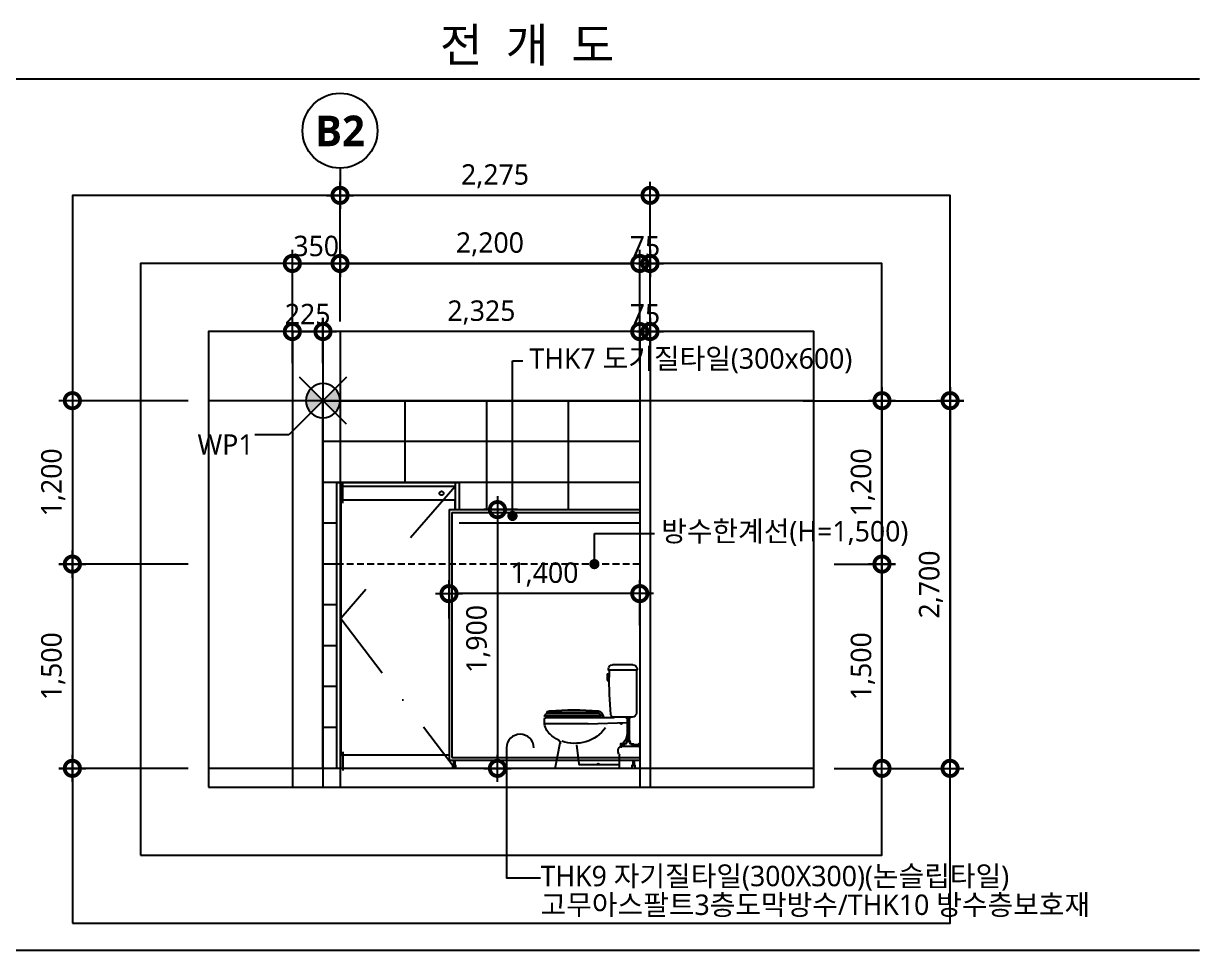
# Model space of a CAD drawing. Header units: millimetres. Extents: x 2213 to 82676, y 1050 to 28650.
# Drawn here: x 70094 to 78725, y 21750 to 28557 of the extents above; entities that cross this region are included whole.
import ezdxf
from ezdxf import colors
from ezdxf.entities.mleader import LeaderData, LeaderLine
from ezdxf.enums import TextEntityAlignment as Align
from ezdxf.math import Vec2, Vec3

# ---------------------------------------------------------------- set-up
doc = ezdxf.new("R2010")
doc.units = ezdxf.units.MM
doc.header["$LTSCALE"] = 200
doc.header["$PDMODE"] = 3
for name, pattern in [('CEN', [62, 60, -1, 0, -1]), ('DASHDOT', [1, 0.5, -0.25, 0, -0.25]), ('HIDDEN', [0.375, 0.25, -0.125])]:
    doc.linetypes.add(name, pattern=pattern)
doc.layers.get('Defpoints').update_dxf_attribs({"color": 137})
for name, color, linetype in [('01-CEN', 1, 'CEN'), ('01HAT', 8, 'Continuous'), ('01TEX', 3, 'Continuous'), ('01TOILET', 6, 'Continuous'), ('1', 1, 'Continuous'), ('2', 2, 'Continuous'), ('3', 3, 'Continuous'), ('4ELE', 4, 'Continuous'), ('5', 5, 'Continuous'), ('6fin', 6, 'Continuous'), ('7ELE', 7, 'Continuous'), ('CTR', 1, 'Continuous'), ('DIM', 7, 'Continuous'), ('SYM', 6, 'Continuous'), ('SYM-BUB', 3, 'Continuous'), ('SYM-LEAD', 6, 'Continuous'), ('TEXT', 3, 'Continuous'), ('방수한계선', 4, 'HIDDEN')]:
    doc.layers.add(name, color=color, linetype=linetype)
doc.layers.add('02Waste', color=171, linetype='Continuous', plot=False)
doc.styles.add('HY-M', font='malgun.ttf')
doc.styles.get("Standard").update_dxf_attribs({"font": 'malgun.ttf'})
doc.styles.add('맑은고딕', font='malgun.ttf')
doc.styles.add('맑은고딕B', font='malgunbd.ttf')
doc.styles.add('스타일1', font='malgun.ttf')
doc.linetypes.add('WIREMESH2', pattern='A,5,-0.25,["X",Standard,S=1,R=0,X=-0.32,Y=-0.5],-0.25', length=5.5)
doc.dimstyles.new('CJA-50', dxfattribs={"dimscale": 50, "dimtxt": 3, "dimasz": 1, "dimexe": 2, "dimexo": 3, "dimgap": 1, "dimtad": 1, "dimdec": 0, "dimzin": 1, "dimdsep": 46, "dimlunit": 6, "dimtxsty": '스타일1', "dimblk": 'GAUN-DOT', "dimcen": -2, "dimdle": 2, "dimclrd": 256, "dimclre": 256, "dimclrt": 3, "dimadec": 0, "dimazin": 0, "dimtfac": 1, "dimtdec": 0, "dimtix": 1, "dimtmove": 2, "dimatfit": 3, "dimldrblk": 'DOTSMALL', "dimfxl": 1, "dimtolj": 1, "dimtzin": 1, "dimarcsym": 0})

# ---------------------------------------------------------------- blocks, each defined once
blk = doc.blocks.new('GAUN-DOT')
at = {"linetype": 'ByBlock'}
for p, q in [((0, -2), (0, 2)), ((2, 0), (-2, 0))]:
    blk.add_line(p, q, dxfattribs=at)
at = {"const_width": 2.25}
blk.add_lwpolyline([(0, 0.28125, 1), (0, -0.28125, 1)], format="xyb", close=True, dxfattribs=at)
blk = doc.blocks.new('*D58')
at = {"layer": 'Defpoints', "color": 0, "transparency": 16777216}
for p in [(72417.3, 27295), (72417.3, 26219), (74692.3, 26219)]:
    blk.add_point(p, dxfattribs=at)
at = {"layer": 'DIM', "lineweight": -2, "transparency": 16777216}
for p, q in [((72417.3, 26369), (72417.3, 27395)), ((74692.3, 26369), (74692.3, 27395)), ((74642.3, 27295), (72467.3, 27295))]:
    blk.add_line(p, q, dxfattribs=at)
at = {"layer": 'DIM', "lineweight": -2, "transparency": 16777216, "xscale": 50, "yscale": 50, "zscale": 50, "rotation": 180}
blk.add_blockref('GAUN-DOT', (72417.3, 27295), dxfattribs=at)
at = {"layer": 'DIM', "lineweight": -2, "transparency": 16777216, "xscale": 50, "yscale": 50, "zscale": 50}
blk.add_blockref('GAUN-DOT', (74692.3, 27295), dxfattribs=at)
at = {"layer": 'DIM', "color": 3, "transparency": 16777216, "insert": (73554.8, 27435), "char_height": 150, "attachment_point": 5, "style": '맑은고딕'}
blk.add_mtext('\\A1;2,275', dxfattribs=at)
blk = doc.blocks.new('_DotSmall')
at = {"layer": 'DIM'}
h = blk.add_hatch(color=256, dxfattribs=at)
edge = h.paths.add_edge_path()
edge.add_arc((0, 0), 0.2, 0, 360)
at = {"layer": 'DIM', "linetype": 'ByBlock'}
blk.add_circle((0, 0), 0.2, dxfattribs=at)
blk = doc.blocks.new('*D59')
at = {"layer": 'Defpoints', "color": 0, "transparency": 16777216}
for p in [(72417.3, 26795), (72067.3, 26219), (72417.3, 26219)]:
    blk.add_point(p, dxfattribs=at)
at = {"layer": 'DIM', "lineweight": -2, "transparency": 16777216}
for p, q in [((72067.3, 26369), (72067.3, 26895)), ((72417.3, 26369), (72417.3, 26895)), ((72017.3, 26795), (71967.3, 26795)), ((72067.3, 26795), (72417.3, 26795)), ((72467.3, 26795), (72517.3, 26795))]:
    blk.add_line(p, q, dxfattribs=at)
at = {"layer": 'DIM', "lineweight": -2, "transparency": 16777216, "xscale": 50, "yscale": 50, "zscale": 50}
blk.add_blockref('GAUN-DOT', (72067.3, 26795), dxfattribs=at)
at = {"layer": 'DIM', "lineweight": -2, "transparency": 16777216, "xscale": 50, "yscale": 50, "zscale": 50, "rotation": 180}
blk.add_blockref('GAUN-DOT', (72417.3, 26795), dxfattribs=at)
at = {"layer": 'DIM', "color": 3, "transparency": 16777216, "insert": (72242.3, 26922.5), "char_height": 150, "attachment_point": 5, "style": '맑은고딕'}
blk.add_mtext('\\A1;350', dxfattribs=at)
blk = doc.blocks.new('*D60')
at = {"layer": 'Defpoints', "color": 0, "transparency": 16777216}
for p in [(74617.3, 26795), (72417.3, 26219), (74617.3, 26219)]:
    blk.add_point(p, dxfattribs=at)
at = {"layer": 'DIM', "lineweight": -2, "transparency": 16777216}
for p, q in [((72417.3, 26369), (72417.3, 26895)), ((74617.3, 26369), (74617.3, 26895)), ((72467.3, 26795), (74567.3, 26795))]:
    blk.add_line(p, q, dxfattribs=at)
at = {"layer": 'DIM', "lineweight": -2, "transparency": 16777216, "xscale": 50, "yscale": 50, "zscale": 50, "rotation": 180}
blk.add_blockref('GAUN-DOT', (72417.3, 26795), dxfattribs=at)
at = {"layer": 'DIM', "lineweight": -2, "transparency": 16777216, "xscale": 50, "yscale": 50, "zscale": 50}
blk.add_blockref('GAUN-DOT', (74617.3, 26795), dxfattribs=at)
at = {"layer": 'DIM', "color": 3, "transparency": 16777216, "insert": (73517.3, 26935), "char_height": 150, "attachment_point": 5, "style": '맑은고딕'}
blk.add_mtext('\\A1;2,200', dxfattribs=at)
blk = doc.blocks.new('*D61')
at = {"layer": 'Defpoints', "color": 0, "transparency": 16777216}
for p in [(75665.3, 25787.4), (75894.8, 23087.4), (76894.8, 23087.4)]:
    blk.add_point(p, dxfattribs=at)
at = {"layer": 'DIM', "lineweight": -2, "transparency": 16777216}
for p, q in [((75815.3, 25787.4), (76994.8, 25787.4)), ((76894.8, 25737.4), (76894.8, 23137.4)), ((76044.8, 23087.4), (76994.8, 23087.4))]:
    blk.add_line(p, q, dxfattribs=at)
at = {"layer": 'DIM', "lineweight": -2, "transparency": 16777216, "xscale": 50, "yscale": 50, "zscale": 50}
for p, rotation in [((76894.8, 25787.4), 90), ((76894.8, 23087.4), 270)]:
    blk.add_blockref('GAUN-DOT', p, dxfattribs=dict(at, rotation=rotation))
at = {"layer": 'DIM', "color": 3, "transparency": 16777216, "insert": (76754.7, 24437.4), "char_height": 150, "attachment_point": 5, "rotation": 90, "style": '맑은고딕'}
blk.add_mtext('\\A1;2,700', dxfattribs=at)
blk = doc.blocks.new('*D62')
at = {"layer": 'Defpoints', "color": 0, "transparency": 16777216}
for p in [(75753.4, 25787.4), (75894.8, 24587.4), (76394.8, 24587.4)]:
    blk.add_point(p, dxfattribs=at)
at = {"layer": 'DIM', "lineweight": -2, "transparency": 16777216}
for p, q in [((75903.4, 25787.4), (76494.8, 25787.4)), ((76394.8, 25737.4), (76394.8, 24637.4)), ((76044.8, 24587.4), (76494.8, 24587.4))]:
    blk.add_line(p, q, dxfattribs=at)
at = {"layer": 'DIM', "lineweight": -2, "transparency": 16777216, "xscale": 50, "yscale": 50, "zscale": 50}
for p, rotation in [((76394.8, 25787.4), 90), ((76394.8, 24587.4), 270)]:
    blk.add_blockref('GAUN-DOT', p, dxfattribs=dict(at, rotation=rotation))
at = {"layer": 'DIM', "color": 3, "transparency": 16777216, "insert": (76254.3, 25187.4), "char_height": 150, "attachment_point": 5, "rotation": 90, "style": '맑은고딕'}
blk.add_mtext('\\A1;1,200', dxfattribs=at)
blk = doc.blocks.new('*D63')
at = {"layer": 'Defpoints', "color": 0, "transparency": 16777216}
for p in [(75894.8, 24587.4), (75894.8, 23087.4), (76394.8, 23087.4)]:
    blk.add_point(p, dxfattribs=at)
at = {"layer": 'DIM', "lineweight": -2, "transparency": 16777216}
for p, q in [((76044.8, 24587.4), (76494.8, 24587.4)), ((76394.8, 24537.4), (76394.8, 23137.4)), ((76044.8, 23087.4), (76494.8, 23087.4))]:
    blk.add_line(p, q, dxfattribs=at)
at = {"layer": 'DIM', "lineweight": -2, "transparency": 16777216, "xscale": 50, "yscale": 50, "zscale": 50}
for p, rotation in [((76394.8, 24587.4), 90), ((76394.8, 23087.4), 270)]:
    blk.add_blockref('GAUN-DOT', p, dxfattribs=dict(at, rotation=rotation))
at = {"layer": 'DIM', "color": 3, "transparency": 16777216, "insert": (76254.3, 23837.4), "char_height": 150, "attachment_point": 5, "rotation": 90, "style": '맑은고딕'}
blk.add_mtext('\\A1;1,500', dxfattribs=at)
blk = doc.blocks.new('*D64')
at = {"layer": 'Defpoints', "color": 0, "transparency": 16777216}
for p in [(71452.9, 25787.4), (70452.9, 24587.4), (71452.9, 24587.4)]:
    blk.add_point(p, dxfattribs=at)
at = {"layer": 'DIM', "lineweight": -2, "transparency": 16777216}
for p, q in [((71302.9, 25787.4), (70352.9, 25787.4)), ((70452.9, 25737.4), (70452.9, 24637.4)), ((71302.9, 24587.4), (70352.9, 24587.4))]:
    blk.add_line(p, q, dxfattribs=at)
at = {"layer": 'DIM', "lineweight": -2, "transparency": 16777216, "xscale": 50, "yscale": 50, "zscale": 50}
for p, rotation in [((70452.9, 25787.4), 90), ((70452.9, 24587.4), 270)]:
    blk.add_blockref('GAUN-DOT', p, dxfattribs=dict(at, rotation=rotation))
at = {"layer": 'DIM', "color": 3, "transparency": 16777216, "insert": (70312.4, 25187.4), "char_height": 150, "attachment_point": 5, "rotation": 90, "style": '맑은고딕'}
blk.add_mtext('\\A1;1,200', dxfattribs=at)
blk = doc.blocks.new('*D65')
at = {"layer": 'Defpoints', "color": 0, "transparency": 16777216}
for p in [(71452.9, 24587.4), (70452.9, 23087.4), (71452.9, 23087.4)]:
    blk.add_point(p, dxfattribs=at)
at = {"layer": 'DIM', "lineweight": -2, "transparency": 16777216}
for p, q in [((71302.9, 24587.4), (70352.9, 24587.4)), ((70452.9, 24537.4), (70452.9, 23137.4)), ((71302.9, 23087.4), (70352.9, 23087.4))]:
    blk.add_line(p, q, dxfattribs=at)
at = {"layer": 'DIM', "lineweight": -2, "transparency": 16777216, "xscale": 50, "yscale": 50, "zscale": 50}
for p, rotation in [((70452.9, 24587.4), 90), ((70452.9, 23087.4), 270)]:
    blk.add_blockref('GAUN-DOT', p, dxfattribs=dict(at, rotation=rotation))
at = {"layer": 'DIM', "color": 3, "transparency": 16777216, "insert": (70312.4, 23837.4), "char_height": 150, "attachment_point": 5, "rotation": 90, "style": '맑은고딕'}
blk.add_mtext('\\A1;1,500', dxfattribs=at)
blk = doc.blocks.new('NEW_BUB')
at = {"layer": 'SYM-BUB', "color": 6}
blk.add_line((0, 3), (0, 0), dxfattribs=at)
blk.add_circle((0, 8.5), 5.5, dxfattribs=at)
at = {"layer": 'SYM-BUB', "color": 3, "style": '맑은고딕B'}
blk.add_attdef('X', text='', height=4.5, dxfattribs=at).set_placement((0, 8.5), align=Align.MIDDLE)
blk = doc.blocks.new('*D66')
at = {"layer": 'Defpoints', "color": 0, "transparency": 16777216}
for p in [(72292.3, 26295), (72292.3, 25912), (74617.3, 25912)]:
    blk.add_point(p, dxfattribs=at)
at = {"layer": 'DIM', "lineweight": -2, "transparency": 16777216}
for p, q in [((72292.3, 26062), (72292.3, 26395)), ((74617.3, 26062), (74617.3, 26395)), ((74567.3, 26295), (72342.3, 26295))]:
    blk.add_line(p, q, dxfattribs=at)
at = {"layer": 'DIM', "lineweight": -2, "transparency": 16777216, "xscale": 50, "yscale": 50, "zscale": 50, "rotation": 180}
blk.add_blockref('GAUN-DOT', (72292.3, 26295), dxfattribs=at)
at = {"layer": 'DIM', "lineweight": -2, "transparency": 16777216, "xscale": 50, "yscale": 50, "zscale": 50}
blk.add_blockref('GAUN-DOT', (74617.3, 26295), dxfattribs=at)
at = {"layer": 'DIM', "color": 3, "transparency": 16777216, "insert": (73454.8, 26435), "char_height": 150, "attachment_point": 5, "style": '맑은고딕'}
blk.add_mtext('\\A1;2,325', dxfattribs=at)
blk = doc.blocks.new('*D67')
at = {"layer": 'Defpoints', "color": 0, "transparency": 16777216}
for p in [(72292.3, 26295), (72067.3, 25912), (72292.3, 25912)]:
    blk.add_point(p, dxfattribs=at)
at = {"layer": 'DIM', "lineweight": -2, "transparency": 16777216}
for p, q in [((72067.3, 26062), (72067.3, 26395)), ((72292.3, 26062), (72292.3, 26395)), ((72017.3, 26295), (71967.3, 26295)), ((72067.3, 26295), (72292.3, 26295)), ((72342.3, 26295), (72392.3, 26295))]:
    blk.add_line(p, q, dxfattribs=at)
at = {"layer": 'DIM', "lineweight": -2, "transparency": 16777216, "xscale": 50, "yscale": 50, "zscale": 50}
blk.add_blockref('GAUN-DOT', (72067.3, 26295), dxfattribs=at)
at = {"layer": 'DIM', "lineweight": -2, "transparency": 16777216, "xscale": 50, "yscale": 50, "zscale": 50, "rotation": 180}
blk.add_blockref('GAUN-DOT', (72292.3, 26295), dxfattribs=at)
at = {"layer": 'DIM', "color": 3, "transparency": 16777216, "insert": (72179.8, 26422.5), "char_height": 150, "attachment_point": 5, "style": '맑은고딕'}
blk.add_mtext('\\A1;225', dxfattribs=at)
blk = doc.blocks.new('*D68')
at = {"layer": 'Defpoints', "color": 0, "transparency": 16777216}
for p in [(74692.3, 26295), (74617.3, 25912), (74692.3, 25912)]:
    blk.add_point(p, dxfattribs=at)
at = {"layer": 'DIM', "lineweight": -2, "transparency": 16777216}
for p, q in [((74617.3, 26062), (74617.3, 26395)), ((74692.3, 26062), (74692.3, 26395)), ((74567.3, 26295), (74517.3, 26295)), ((74617.3, 26295), (74692.3, 26295)), ((74742.3, 26295), (74792.3, 26295))]:
    blk.add_line(p, q, dxfattribs=at)
at = {"layer": 'DIM', "lineweight": -2, "transparency": 16777216, "xscale": 50, "yscale": 50, "zscale": 50}
blk.add_blockref('GAUN-DOT', (74617.3, 26295), dxfattribs=at)
at = {"layer": 'DIM', "lineweight": -2, "transparency": 16777216, "xscale": 50, "yscale": 50, "zscale": 50, "rotation": 180}
blk.add_blockref('GAUN-DOT', (74692.3, 26295), dxfattribs=at)
at = {"layer": 'DIM', "color": 3, "transparency": 16777216, "insert": (74654.8, 26421.2), "char_height": 150, "attachment_point": 5, "style": '맑은고딕'}
blk.add_mtext('\\A1;75', dxfattribs=at)
blk = doc.blocks.new('_DOT')
at = {"color": 0, "linetype": 'ByBlock'}
blk.add_line((-0.5, 0), (-1, 0), dxfattribs=at)
at = {"color": 0, "linetype": 'ByBlock', "const_width": 0.5}
blk.add_lwpolyline([(-0.25, 0, 1), (0.25, 0, 1)], format="xyb", close=True, dxfattribs=at)
blk = doc.blocks.new('*D57')
at = {"layer": 'Defpoints', "color": 0, "transparency": 16777216}
for p in [(74617.3, 26795), (74617.3, 26219), (74692.3, 26219)]:
    blk.add_point(p, dxfattribs=at)
at = {"layer": 'DIM', "lineweight": -2, "transparency": 16777216}
for p, q in [((74617.3, 26369), (74617.3, 26895)), ((74692.3, 26369), (74692.3, 26895)), ((74567.3, 26795), (74517.3, 26795)), ((74692.3, 26795), (74617.3, 26795)), ((74742.3, 26795), (74792.3, 26795))]:
    blk.add_line(p, q, dxfattribs=at)
at = {"layer": 'DIM', "lineweight": -2, "transparency": 16777216, "xscale": 50, "yscale": 50, "zscale": 50}
blk.add_blockref('GAUN-DOT', (74617.3, 26795), dxfattribs=at)
at = {"layer": 'DIM', "lineweight": -2, "transparency": 16777216, "xscale": 50, "yscale": 50, "zscale": 50, "rotation": 180}
blk.add_blockref('GAUN-DOT', (74692.3, 26795), dxfattribs=at)
at = {"layer": 'DIM', "color": 3, "transparency": 16777216, "insert": (74654.8, 26921.2), "char_height": 150, "attachment_point": 5, "style": '맑은고딕'}
blk.add_mtext('\\A1;75', dxfattribs=at)
blk = doc.blocks.new('WP21')
at = {"layer": 'SYM'}
h = blk.add_hatch(color=6, dxfattribs=at)
edge = h.paths.add_edge_path()
edge.add_ellipse((0, 0), major_axis=(0, 2.5), ratio=1, start_angle=405, end_angle=495)
edge.add_line((-1.77, -1.77), (0, 0))
edge.add_line((0, 0), (-1.77, 1.77))
edge = h.paths.add_edge_path()
edge.add_ellipse((0, 0), major_axis=(0, 2.5), ratio=1, start_angle=225, end_angle=315)
edge.add_line((1.77, 1.77), (0, 0))
edge.add_line((0, 0), (1.77, -1.77))
at = {"layer": 'SYM', "color": 6}
for p, q in [((-3.44, -3.44), (5, 5)), ((5, 5), (10, 5)), ((-3.44, 3.44), (3.44, -3.44))]:
    blk.add_line(p, q, dxfattribs=at)
blk.add_ellipse((0, 0), major_axis=(0, 2.5), ratio=1, start_param=5.497787, end_param=11.780972, dxfattribs=at)
at = {"layer": 'SYM', "color": 3, "linetype": 'WIREMESH2', "style": '스타일1'}
blk.add_attdef('WP', text='', height=3, dxfattribs=at).set_placement((10.55, 5), align=Align.MIDDLE_LEFT)
blk = doc.blocks.new('로우탱크-대변기(측면)')
at = {"layer": '01TOILET'}
for p, q in [((-600, 730), (-600, 723)), ((-597, 720), (-393, 720)), ((-595, 720), (-595, 406)), ((-570, 760), (-420, 760)), ((-395, 720), (-395, 670.6)), ((-380.7, 693), (-395, 693)), ((-390, 723), (-390, 730)), ((-380.7, 693), (-380.7, 646)), ((-380.7, 646), (-395.4, 646)), ((-380.7, 675.3), (-395, 675.3)), ((-380.7, 663.8), (-395, 663.8)), ((-565, 376), (-432.1, 376)), ((-548.1, 373.2), (-548.1, 376)), ((-526.8, 368.2), (-543.1, 368.2)), ((-541.6, 368.2), (-541.6, 203.8)), ((-528.4, 368.2), (-528.4, 203.8)), ((-521.8, 376), (-521.8, 373.2)), ((-430, 370), (-430, 371)), ((-430, 370), (72, 370)), ((-335.6, 382.9), (77.1, 382.9)), ((-324, 400.5), (69.2, 400.5)), ((-315.7, 410.6), (59.4, 410.6)), ((-228.5, 410.6), (-228.5, 400.5)), ((-228.5, 382.9), (-228.5, 370)), ((-214.8, 382.9), (-214.8, 370)), ((-214.1, 410.6), (-214.1, 400.5)), ((-22.9, 410.6), (-22.9, 400.5)), ((-22.2, 382.9), (-22.2, 370)), ((-8.5, 410.6), (-8.5, 400.5)), ((-8.5, 382.9), (-8.5, 370)), ((60.7, 413.9), (58.6, 416.5)), ((58.6, 410.6), (59.1, 410.6)), ((80, 336), (80, 362)), ((-242, 328), (-528.4, 336.4)), ((-242, 328), (79.2, 328)), ((-620, 183.1), (-617.9, 183.1)), ((-612.9, 178.1), (-612.9, 161.9)), ((-575.7, 176.1), (-612.9, 176.1)), ((-575.7, 179.5), (-575.7, 160.8)), ((-553.7, 179.5), (-575.7, 179.5)), ((-565.1, 174.1), (-575.7, 174.1)), ((-565.1, 179.5), (-565.1, 160.8)), ((-548.7, 203.8), (-521.4, 203.8)), ((-548.7, 194.8), (-548.7, 203.8)), ((-548.7, 194.8), (-520.9, 194.8)), ((-548.7, 194.8), (-548.7, 184.5)), ((-539.3, 194.8), (-539.3, 203.8)), ((-530.3, 203.8), (-530.3, 194.8)), ((-521.4, 203.8), (-521.4, 194.8)), ((-520.9, 194.8), (-520.9, 184.5)), ((-515.9, 179.5), (-494, 179.5)), ((-504.5, 179.5), (-504.5, 160.8)), ((-504.5, 173.7), (-494, 173.7)), ((-494, 179.5), (-494, 160.8)), ((-494, 176.1), (-488.1, 176.1)), ((-484.7, 183.3), (-488.1, 183.3)), ((-488.1, 183.3), (-488.1, 155.2)), ((-479.8, 179.5), (-488.1, 179.5)), ((-479.7, 173.6), (-488.1, 173.6)), ((-479.7, 160.2), (-479.7, 178.3)), ((0, 0), (-36.5, 186.9)), ((-617.9, 156.9), (-620, 156.9)), ((-575.7, 164.2), (-612.9, 164.2)), ((-575.7, 166), (-565.1, 166)), ((-575.7, 160.8), (-494, 160.8)), ((-504.5, 166), (-494, 166)), ((-494, 164.2), (-488.1, 164.2)), ((-488.1, 165.9), (-479.7, 165.9)), ((-488.1, 160.7), (-479.7, 160.7)), ((-488.1, 155.2), (-484.7, 155.2)), ((-470, 0), (-470, 96.5)), ((-174.2, 32.1), (-158.6, 171.8)), ((-470, 25), (-182.2, 25))]:
    blk.add_line(p, q, dxfattribs=at)
for centre, radius, start, end in [((-570, 730), 30, 90, 180), ((-597, 723), 3, 180, 270), ((-420, 730), 30, 0, 90), ((-393, 723), 3, 270, 0), ((-3746.6, 679.7), 3351.6, 355.11536, 0.15554), ((-565, 406), 30, 180, 270), ((-543.1, 373.2), 5, 180, 270), ((-526.8, 373.2), 5, 270, 0), ((-435, 371), 5, 0, 90), ((-431, 400.6), 24.6, 267.35282, 345.20547), ((-282.2, 360.2), 73.8, 128.28352, 172.38993), ((-282.2, 360.2), 58, 128.28352, 170.29946), ((-323.6, 411.5), 7.94, 313.90533, 122.66171), ((-344.2, 471.6), 58.6, 294.66396, 301.40333), ((-136, -1416.3), 1846.5, 84.47837, 95.52163), ((38.5, 380.5), 41.3, 60.88446, 85.60219), ((59.2, 412.6), 2, 268.79732, 39.23668), ((49, 376.5), 31.4, 16.68511, 49.85055), ((72, 362), 8, 0, 90), ((77.1, 384.9), 2, 270, 16.68511), ((-485, 335.1), 9.38, 178.31897, 358.31897), ((-141.2, 466), 282.7, 216.32699, 289.52213), ((-44.7, 344.6), 125, 311.51092, 356.04668), ((-617.9, 178.1), 5, 0, 90), ((-553.7, 184.5), 5, 270, 0), ((-374.4, 282.4), 156.9, 191.03279, 222.67885), ((-515.9, 184.5), 5, 180, 270), ((-484.7, 178.3), 5, 0, 90), ((-14, 187.7), 22.5, 108.68054, 200), ((-90.4, 369.7), 175, 292.26153, 317.28875), ((-617.9, 161.9), 5, 270, 0), ((-484.7, 160.2), 5, 270, 0), ((-506.1, 128.5), 46, 328.75325, 54.99508), ((-458, 96.5), 12, 136.85825, 180), ((-315, 25), 9.58, 359.99985, 180), ((-182.2, 33), 8, 270, 353.63284)]:
    blk.add_arc(centre, radius, start, end, dxfattribs=at)
blk = doc.blocks.new('*D55')
at = {"layer": 'Defpoints', "color": 0, "transparency": 16777216}
for p in [(73217.3, 24370.5), (73217.3, 24039.1), (74617.3, 23986)]:
    blk.add_point(p, dxfattribs=at)
at = {"layer": 'DIM', "lineweight": -2, "transparency": 16777216}
for p, q in [((73217.3, 24189.1), (73217.3, 24470.5)), ((74617.3, 24136), (74617.3, 24470.5)), ((74567.3, 24370.5), (73267.3, 24370.5))]:
    blk.add_line(p, q, dxfattribs=at)
at = {"layer": 'DIM', "lineweight": -2, "transparency": 16777216, "xscale": 50, "yscale": 50, "zscale": 50, "rotation": 180}
blk.add_blockref('GAUN-DOT', (73217.3, 24370.5), dxfattribs=at)
at = {"layer": 'DIM', "lineweight": -2, "transparency": 16777216, "xscale": 50, "yscale": 50, "zscale": 50}
blk.add_blockref('GAUN-DOT', (74617.3, 24370.5), dxfattribs=at)
at = {"layer": 'DIM', "color": 3, "transparency": 16777216, "insert": (73917.3, 24511), "char_height": 150, "attachment_point": 5, "style": '맑은고딕'}
blk.add_mtext('\\A1;1,400', dxfattribs=at)
blk = doc.blocks.new('*D56')
at = {"layer": 'Defpoints', "color": 0, "transparency": 16777216}
for p in [(73870.2, 24987.4), (73572.5, 23087.4), (73880.2, 23087.4)]:
    blk.add_point(p, dxfattribs=at)
at = {"layer": 'DIM', "lineweight": -2, "transparency": 16777216}
for p, q in [((73720.2, 24987.4), (73472.5, 24987.4)), ((73572.5, 24937.4), (73572.5, 23137.4)), ((73730.2, 23087.4), (73472.5, 23087.4))]:
    blk.add_line(p, q, dxfattribs=at)
at = {"layer": 'DIM', "lineweight": -2, "transparency": 16777216, "xscale": 50, "yscale": 50, "zscale": 50}
for p, rotation in [((73572.5, 24987.4), 90), ((73572.5, 23087.4), 270)]:
    blk.add_blockref('GAUN-DOT', p, dxfattribs=dict(at, rotation=rotation))
at = {"layer": 'DIM', "color": 3, "transparency": 16777216, "insert": (73432, 24037.4), "char_height": 150, "attachment_point": 5, "rotation": 90, "style": '맑은고딕'}
blk.add_mtext('\\A1;1,900', dxfattribs=at)

msp = doc.modelspace()

# ---------------------------------------------------------------- linework, layer by layer
at = {"color": 9}
msp.add_lwpolyline([(73262.3, 24987.4), (73262.3, 25057.4), (72422.3, 25057.4), (72422.3, 23187.4), (73217.3, 23187.4)], dxfattribs=at)
at = {"layer": '01-CEN'}
for p, q in [((72067.3, 26295), (72067.3, 22950)), ((72292.3, 26295), (72292.3, 22950)), ((72417.3, 26295), (72417.3, 22950)), ((74617.3, 26295), (74617.3, 22950)), ((74692.3, 26295), (74692.3, 22950))]:
    msp.add_line(p, q, dxfattribs=at)
at = {"layer": '01HAT'}
for p, q in [((72892.3, 25787.4), (72892.3, 25187.4)), ((73492.3, 25787.4), (73492.3, 24987.4)), ((74092.3, 25787.4), (74092.3, 24987.4)), ((74617.3, 25487.4), (72292.3, 25487.4)), ((74617.3, 25187.4), (72292.3, 25187.4)), ((72392.3, 24887.4), (72292.3, 24887.4)), ((74617.3, 24887.4), (73292.3, 24887.4)), ((72392.3, 24587.4), (72292.3, 24587.4)), ((72392.3, 24287.4), (72292.3, 24287.4)), ((72392.3, 23987.4), (72292.3, 23987.4)), ((72392.3, 23687.4), (72292.3, 23687.4)), ((72392.3, 23387.4), (72292.3, 23387.4))]:
    msp.add_line(p, q, dxfattribs=at)
at = {"layer": '01TOILET'}
for p, q in [((73217.3, 24987.4), (73217.3, 23147.4)), ((73217.3, 24987.4), (74617.3, 24987.4)), ((73217.3, 23147.4), (74617.3, 23147.4))]:
    msp.add_line(p, q, dxfattribs=at)
at = {"layer": '01TOILET', "color": 7}
for p, q in [((73249.3, 23147.4), (73249.3, 23116)), ((73259.3, 23147.4), (73259.3, 23116)), ((74565.4, 23147.4), (74565.4, 23116)), ((74575.4, 23147.4), (74575.4, 23116)), ((73241.8, 23107.4), (73266.8, 23107.4)), ((74557.9, 23107.4), (74582.9, 23107.4))]:
    msp.add_line(p, q, dxfattribs=at)
for points in [[(73266.8, 23087.4), (73266.8, 23107.4), (73259.3, 23116), (73249.3, 23116), (73241.8, 23107.4), (73241.8, 23087.4)], [(74582.9, 23087.4), (74582.9, 23107.4), (74575.4, 23116), (74565.4, 23116), (74557.9, 23107.4), (74557.9, 23087.4)]]:
    msp.add_lwpolyline(points, dxfattribs=at)
at = {"layer": '02Waste'}
for points in [[(70452.9, 21950), (76894.8, 21950), (76894.8, 27295), (70452.9, 27295)], [(70952.9, 22450), (76394.8, 22450), (76394.8, 26795), (70952.9, 26795)]]:
    msp.add_lwpolyline(points, close=True, dxfattribs=at)
msp.add_lwpolyline([(71452.9, 22950), (75894.8, 22950), (75894.8, 26295), (71452.9, 26295), (71452.9, 22950)], dxfattribs=at)
at = {"layer": '1'}
for p, q in [((75894.8, 25787.4), (71452.9, 25787.4)), ((75894.8, 23087.4), (71452.9, 23087.4))]:
    msp.add_line(p, q, dxfattribs=at)
at = {"layer": '2'}
msp.add_lwpolyline([(72292.3, 25787.4), (74617.3, 25787.4), (74617.3, 23087.4), (72292.3, 23087.4)], close=True, dxfattribs=at)
at = {"layer": '3'}
for p, q in [((59543.4, 28150), (78725, 28150)), ((78725, 21750), (59543.4, 21750)), ((78725, 21750), (59543.4, 21750))]:
    msp.add_line(p, q, dxfattribs=at)
at = {"layer": '4ELE'}
for p, q in [((72422.3, 23087.4), (72422.3, 25187.4)), ((72422.3, 25187.4), (73262.3, 25187.4)), ((73262.3, 25157.4), (72422.3, 25157.4)), ((73262.3, 25187.4), (73262.3, 24987.4))]:
    msp.add_line(p, q, dxfattribs=at)
at = {"layer": '5'}
for p, q in [((73237.3, 24967.4), (73237.3, 23167.4)), ((73237.3, 24967.4), (74617.3, 24967.4)), ((73237.3, 23167.4), (74617.3, 23167.4))]:
    msp.add_line(p, q, dxfattribs=at)
at = {"layer": '6fin'}
msp.add_line((73262.3, 25057.4), (72422.3, 25057.4), dxfattribs=at)
at = {"layer": '7ELE'}
for p, q in [((72392.3, 25187.4), (72392.3, 23087.4)), ((72392.3, 25187.4), (73292.3, 25187.4)), ((72437.3, 25034.5), (72437.3, 25192.3)), ((73292.3, 25187.4), (73292.3, 24987.4)), ((72437.3, 23209.8), (72437.3, 23071.2)), ((73292.3, 23087.4), (72392.3, 23087.4))]:
    msp.add_line(p, q, dxfattribs=at)
msp.add_circle((73162.3, 25107.4), 15, dxfattribs=at)
at = {"layer": 'CTR', "linetype": 'DASHDOT', "ltscale": 5}
msp.add_lwpolyline([(73262.3, 25157.4), (72422.3, 24187.4), (73262.3, 23087.4)], dxfattribs=at)
at = {"layer": 'SYM-LEAD'}
for points, format in [([(73839.4, 23237.4, 1), (73639.4, 23237.4), (73639.4, 22283.2), (73889.4, 22283.2)], "xyb"), ([(73839.4, 23087.4, 0, 50, 0), (73839.4, 23237.4, 0, 0, 0), (73839.4, 23179, 0, 0, 0)], "xyseb")]:
    msp.add_lwpolyline(points, format=format, dxfattribs=at)
at = {"layer": '방수한계선'}
msp.add_line((74617.3, 24587.4), (72292.3, 24587.4), dxfattribs=at)

# ---------------------------------------------------------------- block references
at = {"layer": '01TOILET', "xscale": -1}
msp.add_blockref('로우탱크-대변기(측면)', (73997.3, 23087.4), dxfattribs=at)
at = {"layer": 'SYM', "linetype": 'WIREMESH2'}
ref = msp.add_blockref('WP21', (72292.3, 25787.4), dxfattribs=dict(at, xscale=50.00000000000001, yscale=50.00000000000001, zscale=50.00000000000001, rotation=180))
ref.add_attrib('WP', 'WP1', dxfattribs={"color": 3, "linetype": 'WIREMESH2', "height": 150, "style": '스타일1'}).set_placement((71371.1, 25345.7), align=Align.BOTTOM_LEFT)
at = {"layer": 'SYM-BUB', "xscale": 50.00000000000001, "yscale": 50.00000000000001, "zscale": 50.00000000000001}
msp.add_blockref('NEW_BUB', (72417.3, 27345), dxfattribs=at).add_auto_attribs({'X': 'B2'})

# ---------------------------------------------------------------- texts
at = {"layer": '01TEX', "linetype": 'Continuous', "style": 'HY-M'}
msp.add_text('전  개  도', height=250, rotation=360, dxfattribs=at).set_placement((73790, 28400), align=Align.MIDDLE_CENTER)
at = {"layer": 'TEXT', "color": 3, "style": '스타일1'}
for s, p in [('THK9 자기질타일(300X300)(논슬립타일)', (73889.4, 22296.9)), ('고무아스팔트3층도막방수/THK10 방수층보호재', (73889.4, 22086))]:
    msp.add_text(s, height=150, dxfattribs=at).set_placement(p, align=Align.MIDDLE_LEFT)

# ---------------------------------------------------------------- dimensions: what is measured, and where the dimension line sits
at = {"layer": 'DIM'}
for base, p1, p2, picture, middle in [((72417.3, 27295), (74692.3, 26219), (72417.3, 26219), '*D58', (73554.8, 27435)), ((72417.3, 26795), (72067.3, 26219), (72417.3, 26219), '*D59', (72242.3, 26922.5)), ((74617.3, 26795), (72417.3, 26219), (74617.3, 26219), '*D60', (73517.3, 26935)), ((72292.3, 26295), (74617.3, 25912), (72292.3, 25912), '*D66', (73454.8, 26435))]:
    dim = msp.add_linear_dim(base=base, p1=p1, p2=p2, dimstyle='CJA-50', override={"dimtxsty": '맑은고딕'}, dxfattribs=at)
    dim.commit()
    dim.dimension.update_dxf_attribs({"geometry": picture, "text_midpoint": middle})
for base, p1, p2, angle, picture, middle in [((74617.3, 26795), (74692.3, 26219), (74617.3, 26219), 180, '*D57', (74654.8, 26921.2)), ((72292.3, 26295), (72067.3, 25912), (72292.3, 25912), 180, '*D67', (72179.8, 26422.5)), ((74692.3, 26295), (74617.3, 25912), (74692.3, 25912), 180, '*D68', (74654.8, 26421.2)), ((70452.9, 24587.4), (71452.9, 25787.4), (71452.9, 24587.4), 270, '*D64', (70312.4, 25187.4)), ((76894.8, 23087.4), (75665.3, 25787.4), (75894.8, 23087.4), 270, '*D61', (76754.7, 24437.4)), ((76394.8, 24587.4), (75753.4, 25787.4), (75894.8, 24587.4), 270, '*D62', (76254.3, 25187.4)), ((73572.5, 23087.4), (73870.2, 24987.4), (73880.2, 23087.4), 90, '*D56', (73432, 24037.4)), ((70452.9, 23087.4), (71452.9, 24587.4), (71452.9, 23087.4), 270, '*D65', (70312.4, 23837.4)), ((76394.8, 23087.4), (75894.8, 24587.4), (75894.8, 23087.4), 270, '*D63', (76254.3, 23837.4)), ((73217.3, 24370.5), (74617.3, 23986), (73217.3, 24039.1), 180, '*D55', (73917.3, 24511))]:
    dim = msp.add_linear_dim(base=base, p1=p1, p2=p2, angle=angle, dimstyle='CJA-50', override={"dimtxsty": '맑은고딕'}, dxfattribs=at)
    dim.commit()
    dim.dimension.update_dxf_attribs({"geometry": picture, "text_midpoint": middle})

# ---------------------------------------------------------------- leaders
at = {"layer": 'TEXT', "color": 3}
ml = msp.add_multileader_mtext('Standard', dxfattribs=at)
ml.set_content('THK7 도기질타일(300x600) ', color=3, style='스타일1')
ml.set_leader_properties(color=6)
ml.set_arrow_properties(name='DOT')
ml.build(insert=Vec2(0, 0))
ml.multileader.update_dxf_attribs({"dogleg_length": 3, "arrow_head_size": 75})
ctx = ml.context
ctx.base_point, ctx.char_height, ctx.arrow_head_size, ctx.landing_gap_size, ctx.plane_origin = Vec3(73758, 26080.2), 150, 75, 50, Vec3(72742, 23543.7)
notes = []
notes.append((ctx, [(0, (1, 1, 0), (73683, 26080.2), (1, 0), 75, [(0, [(73683, 24941.1)], 0, [])])]))
ctx.mtext.insert, ctx.mtext.flow_direction = Vec3(73808, 26172.2), 5
ml = msp.add_multileader_mtext('Standard', dxfattribs=at)
ml.set_content('방수한계선(H=1,500)', color=3, style='스타일1')
ml.set_leader_properties(color=6)
ml.set_arrow_properties(name='DOT')
ml.build(insert=Vec2(0, 0))
ml.multileader.update_dxf_attribs({"dogleg_length": 3, "arrow_head_size": 75})
ctx = ml.context
ctx.base_point, ctx.char_height, ctx.arrow_head_size, ctx.landing_gap_size, ctx.plane_origin = Vec3(74724.2, 24811.7), 150, 75, 50, Vec3(73898.2, 23190)
notes.append((ctx, [(0, (1, 1, 0), (74284.1, 24811.7), (1, 0), 440.1, [(0, [(74284.1, 24587.4)], 0, [])])]))
ctx.mtext.insert, ctx.mtext.flow_direction = Vec3(74774.2, 24903.7), 5
for ctx, leaders in notes:
    for number, flags, end, landing, length, lines in leaders:
        leader = LeaderData()
        leader.index, (leader.has_last_leader_line, leader.has_dogleg_vector, leader.attachment_direction) = number, flags
        leader.last_leader_point, leader.dogleg_vector, leader.dogleg_length = Vec3(end), Vec3(landing), length
        for number, points, colour, breaks in lines:
            line = LeaderLine()
            line.index, line.vertices, line.color, line.breaks = number, Vec3.list(points), colors.encode_raw_color(colour), breaks
            leader.lines.append(line)
        ctx.leaders.append(leader)

doc.saveas('drawing.dxf')
